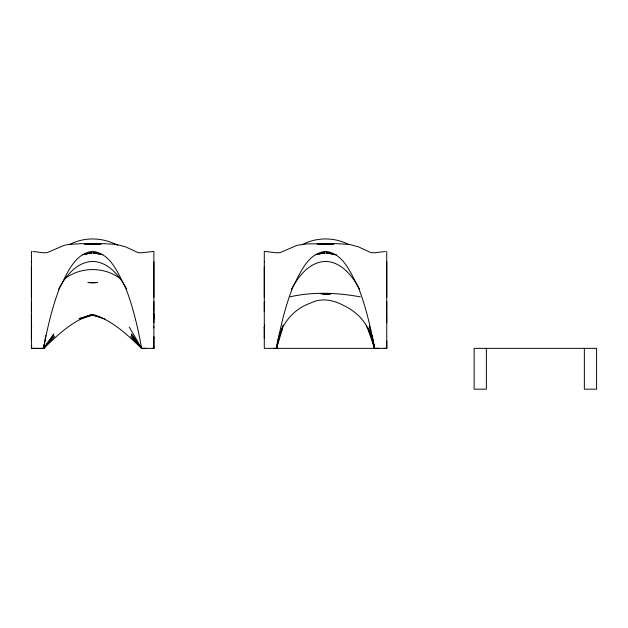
<?xml version="1.0" encoding="UTF-8"?>
<svg xmlns="http://www.w3.org/2000/svg" width="628" height="628" viewBox="0 0 628 628"><rect width="100%" height="100%" fill="white"/><g stroke="black" fill="none" stroke-linecap="round" stroke-linejoin="round"><path stroke-width="0.94" d="M31.424 261.892L31.424 251.349M153.868 319.048L153.868 314.338M153.884 311.276L153.884 301.699M153.891 261.892L153.884 297.256M264.286 333.923L264.286 348.359L386.762 348.359L386.754 312.705M264.286 333.044L264.286 261.531M264.286 261.892L264.286 251.349L276.359 252.794L280.002 252.668L297.02 245.336L307.304 243.868L336.781 243.672L349.294 244.386L358.329 246.796L371.046 252.668L374.681 252.794L385.231 251.475M386.746 311.276L386.746 301.699M386.754 261.892L386.746 297.256M31.431 297.256L31.424 266.869M264.294 297.256L264.286 266.869M140.751 346.625L141.622 348.407C127.217 334.7 112.169 320.147 92.638 314.338C73.107 320.147 58.059 334.7 43.654 348.407L43.662 344.953M379.108 348.359L374.508 348.328L374.555 345.471M31.738 345.659L31.4 348.407L31.424 261.531M153.491 339.756L153.876 336.875L153.891 348.359L141.645 348.352C137.972 327.824 133.175 307.422 125.678 287.914C118.197 273.816 110.968 253.382 92.654 251.349C74.34 253.382 67.118 273.816 59.629 287.914C52.14 307.422 47.335 327.824 43.67 348.359L42.115 348.407M276.964 345.557L276.54 348.336L273.47 348.359M39.054 348.407L31.416 348.359L43.662 348.352L45.758 335.383M31.416 327.942L31.745 326.018M264.286 327.942L264.773 325.053M374.508 344.733L374.508 348.359C371.909 333.994 365.425 319.636 353.077 311.15A60.963 60.963 0 0 0 343.901 305.593C333.217 299.925 321.426 297.421 310.208 303.245C291.023 309.855 278.267 328.326 276.54 348.336L276.532 348.328C280.214 327.808 285.002 307.414 292.499 287.914C299.98 273.816 307.21 253.382 325.524 251.349C343.838 253.382 351.06 273.816 358.549 287.914C366.038 307.422 370.842 327.824 374.508 348.359L374.508 344.953M283.197 324.872L280.378 332.856L276.54 348.336L282.412 328.884L279.617 335.046M40.585 348.407L43.67 348.328L44.541 346.625M58.632 289.147C65.65 276.155 76.561 261.947 92.654 261.405C108.738 261.931 119.665 276.132 126.683 289.123M291.494 289.147C298.512 276.155 309.431 261.947 325.516 261.405C340.58 261.798 351.209 274.593 358.196 286.619M43.654 348.383L44.612 346.742M53.827 333.931L43.654 348.407L54.612 336.482M53.702 334.928L43.654 348.407L53.718 335.454M65.846 277.984C81.318 266.79 103.958 266.79 119.43 277.984M69.41 244.653C84.388 236.678 102.866 237.251 117.656 245.383M302.272 244.653C316.638 237.086 334.355 237.046 348.752 244.567M80.376 319.048L92.638 315.075L99.923 317.007M92.638 315.075L78.979 318.702L92.638 314.338L92.638 315.075L104.9 319.048M290.081 296.816C313.019 291.62 337.197 292.64 360.221 296.848M82.519 254.764L91.735 252.856L85.322 254.128M315.382 254.764L324.598 252.856L318.192 254.128M91.712 252.817L86.97 253.563L92.654 252.794L98.345 253.563L93.603 252.817M324.574 252.817L319.833 253.563L325.524 252.794L331.207 253.563L326.466 252.817M383.7 348.359L386.762 348.359L386.754 341.059M144.691 348.407L146.222 348.407M143.16 348.407L144.707 348.359M152.361 348.359L153.891 348.359L153.891 312.705M143.176 348.352L141.622 348.383L129.227 327.023M32.946 251.475L43.497 252.794L47.131 252.668L64.15 245.336L68.884 244.386L81.397 243.672L103.918 243.672L116.431 244.386L125.467 246.796L138.176 252.668L141.818 252.794L153.891 251.349L153.891 322.831M332.856 254.128L326.434 252.849L336.577 254.952M99.985 254.128L93.572 252.849L102.796 254.764M130.663 336.482L141.622 348.407L131.448 333.931M131.558 335.454L141.63 348.407L131.574 334.928M358.643 287.459L359.546 289.123M366.477 325.971L371.454 337.597L374.508 348.359L373.024 339.073M368.942 331.639L374.508 348.359M368.314 328.059L371.454 337.597L369.295 325.979M153.57 326.011L153.891 327.942M372.428 335.36L372.726 337.212M31.4 336.875L31.659 338.798M153.538 345.659L153.876 348.407M386.754 251.349L386.754 322.831M31.408 314.338L31.416 338.154M584.354 348.359L584.354 389.179L596.6 389.179L596.6 348.359L474.124 348.359L474.124 389.179L486.37 389.179L486.37 348.359M264.294 301.793L264.294 311.331M264.286 326.874L264.286 338.154M31.431 301.793L31.431 311.331M97.387 282.537L92.638 282.977L87.889 282.537L97.387 282.537M92.654 243.672L86.546 243.954L101.037 243.939L84.278 243.939L98.769 243.954L92.654 243.672M325.524 243.672L319.409 243.954L333.9 243.939L317.14 243.939L331.631 243.954L325.524 243.672M325.854 293.739L322.36 293.739L330.783 293.857L320.955 293.723L329.355 293.841L325.854 293.739"/></g></svg>
